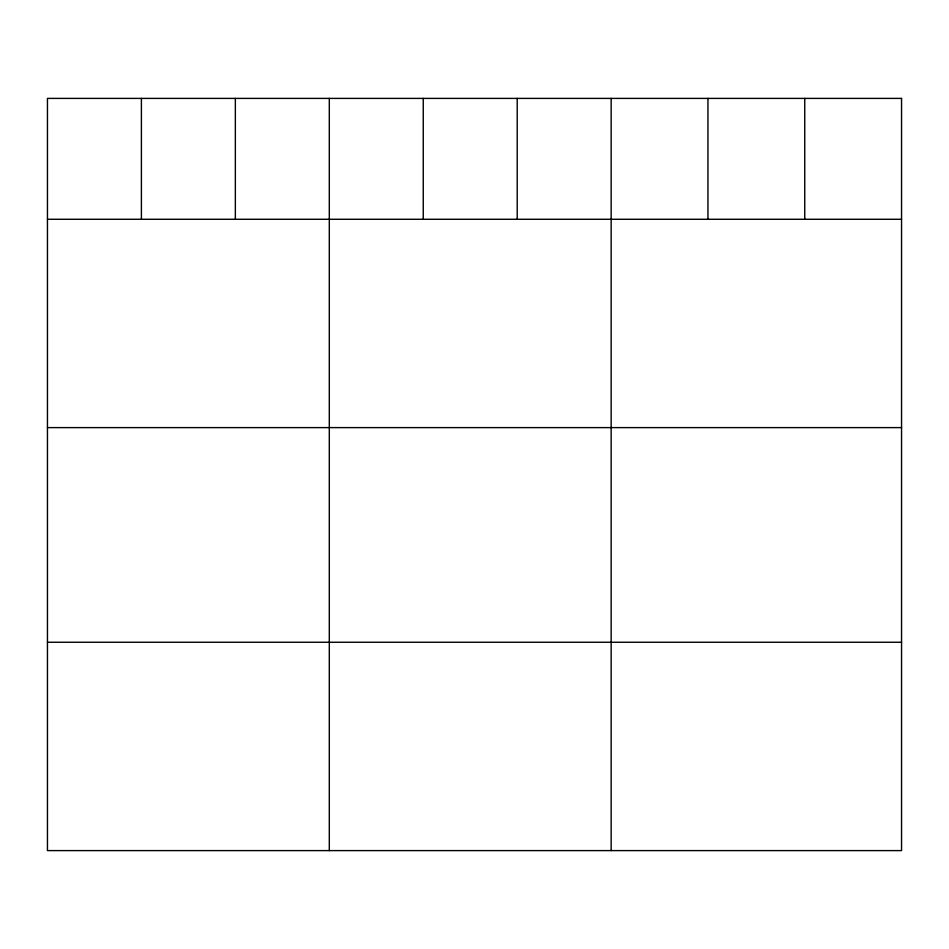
<?xml version="1.0" encoding="UTF-8"?>
<svg xmlns="http://www.w3.org/2000/svg" width="949" height="949" viewBox="0 0 949 949"><rect width="100%" height="100%" fill="white"/><g stroke="black" fill="none" stroke-linecap="round" stroke-linejoin="round"><path stroke-width="1.42" d="M47.45 219.278L901.55 219.278M47.45 427.608L901.55 427.608M47.45 642.259L901.55 642.259M804.752 98.399L804.752 219.278M707.954 98.399L707.954 219.278M611.156 98.399L611.156 850.601M517.205 98.399L517.205 219.278M423.254 98.399L423.254 219.278M329.303 98.399L329.303 850.601M235.352 98.399L235.352 219.278M141.401 98.399L141.401 219.278M901.55 98.399L47.45 98.399L47.45 850.601L901.55 850.601L901.55 98.399"/></g></svg>
